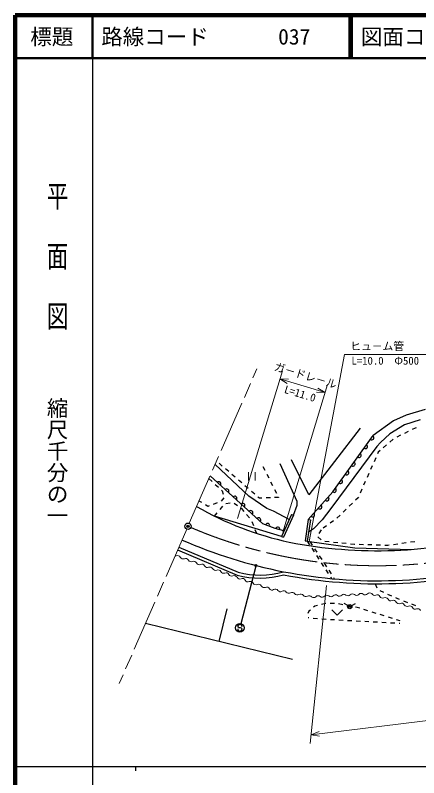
# Model space of a CAD drawing. Units: millimetres, scale not verified. Extents: x 40000 to 680000, y 20000 to 380000.
# Drawn here: x 40000 to 133844, y 202409 to 380000 of the extents above; entities that cross this region are included whole.
import ezdxf
from ezdxf.enums import TextEntityAlignment as Align

# ---------------------------------------------------------------- set-up
doc = ezdxf.new("R2010")
doc.units = ezdxf.units.MM
doc.header["$LTSCALE"] = 1000
doc.header["$PDMODE"] = 32
doc.header["$PDSIZE"] = 500
doc.linetypes.add('CHAIN', pattern=[18.5, 12, -1.5, 3.5, -1.5])
for name, color, linetype, lineweight in [('M-BGD-RSTR', 7, 'Continuous', 25), ('M-BMK', 2, 'CHAIN', 13), ('M-BMK-SRVR', 3, 'Continuous', 25), ('M-STR-HTXT', 7, 'Continuous', 13), ('M-STR-STRC', 7, 'Continuous', 25), ('M-TTL', 2, 'Continuous', 140), ('M-TTL-BAND', 7, 'Continuous', 25), ('M-TTL-LINE', 7, 'Continuous', 50)]:
    doc.layers.add(name, color=color, linetype=linetype, lineweight=lineweight)
doc.layers.add('M-OTRS', color=6, linetype='Continuous')
doc.layers.add('M-TTL-TXT', color=7, linetype='Continuous')
doc.styles.add('@ＭＳ ゴシック', font='')
doc.styles.add('ＭＳ ゴシック', font='')
doc.styles.get('@ＭＳ ゴシック').set_extended_font_data('@MS Gothic')
doc.styles.get('ＭＳ ゴシック').set_extended_font_data('MS Gothic')

msp = doc.modelspace()

# ---------------------------------------------------------------- linework, layer by layer
at = {"layer": 'M-BGD-RSTR'}
for p, q in [((135361, 288159), (130938, 286860)), ((130938, 286860), (127939, 285535)), ((127939, 285535), (123240, 282086)), ((130529, 284585), (127136, 282522)), ((134166, 285774), (130529, 284585)), ((120235, 283842), (108252, 268287)), ((127136, 282522), (124933, 280529)), ((131418, 283059), (130522, 282615)), ((132989, 283836), (132314, 283502)), ((133232, 283878), (132989, 283836)), ((113893, 268965), (123240, 282086)), ((127870, 281229), (127115, 280573)), ((129626, 282171), (128729, 281727)), ((124094, 279549), (113428, 265106)), ((124933, 280529), (124094, 279549)), ((126360, 279918), (125605, 279262)), ((124431, 278243), (124251, 277835)), ((124850, 278606), (124431, 278243)), ((94309, 268030), (86474, 275388)), ((88145, 275011), (87391, 275668)), ((105588, 266716), (101610, 275549)), ((108252, 268287), (104277, 276468)), ((123847, 276920), (123443, 276006)), ((89654, 273698), (88900, 274355)), ((97591, 274931), (98043, 274039)), ((123039, 275091), (122635, 274176)), ((85032, 272086), (85766, 271407)), ((97595, 261569), (85302, 272703)), ((91162, 272385), (90408, 273041)), ((92671, 271072), (91916, 271728)), ((98495, 273147), (98946, 272254)), ((122232, 273261), (121828, 272346)), ((86501, 270728), (87235, 270050)), ((94179, 269758), (93425, 270415)), ((99398, 271362), (99850, 270470)), ((121424, 271431), (121020, 270517)), ((87969, 269371), (88095, 269254)), ((88095, 269254), (88385, 268478)), ((95687, 268445), (94933, 269102)), ((100301, 269578), (100753, 268686)), ((108145, 262567), (113893, 268965)), ((120616, 269602), (120212, 268687)), ((83358, 266481), (82744, 266847)), ((86973, 266421), (86036, 266070)), ((88538, 267580), (87860, 266845)), ((88995, 266290), (89980, 266465)), ((90906, 266394), (91709, 265798)), ((98544, 265146), (94309, 268030)), ((96780, 267494), (96442, 267788)), ((97331, 267522), (96780, 267494)), ((99328, 267622), (98329, 267572)), ((101242, 267719), (100327, 267673)), ((101205, 267793), (101242, 267719)), ((105552, 265876), (105588, 266716)), ((119745, 267628), (119138, 267044)), ((119809, 267772), (119745, 267628)), ((84818, 265613), (84217, 265970)), ((85100, 265718), (84818, 265613)), ((87643, 264863), (88292, 265624)), ((92511, 265201), (92589, 265143)), ((92589, 265143), (93172, 264453)), ((100077, 264526), (98544, 265146)), ((104689, 263550), (105552, 265876)), ((113428, 265106), (111364, 262449)), ((116976, 264964), (116255, 264271)), ((118417, 266351), (117696, 265658)), ((86345, 263341), (86994, 264102)), ((101908, 258620), (86345, 263341)), ((93817, 263689), (94462, 262924)), ((103700, 262577), (100077, 264526)), ((104234, 263756), (101908, 258620)), ((104689, 263550), (102364, 258413)), ((104234, 263756), (104689, 263550)), ((115534, 263578), (114813, 262885)), ((95009, 262102), (95383, 261174)), ((100478, 260437), (97595, 261569)), ((108145, 262567), (107398, 257596)), ((108640, 262493), (107892, 257521)), ((108145, 262567), (108640, 262493)), ((111364, 262449), (109400, 260346)), ((112405, 261098), (111598, 260507)), ((114018, 262281), (113211, 261689)), ((95757, 260247), (96122, 259340)), ((102497, 259921), (100478, 260437)), ((109400, 260346), (108204, 259592)), ((111139, 260170), (110613, 259320)), ((101908, 258620), (102364, 258413)), ((107398, 257596), (107892, 257521)), ((107892, 257521), (118981, 255973)), ((107892, 257521), (108436, 256682)), ((110377, 258511), (111119, 257841)), ((78053, 256108), (91838, 250262)), ((108548, 257430), (109092, 256591)), ((108981, 255843), (109525, 255004)), ((109636, 255752), (110180, 254913)), ((112010, 257506), (113005, 257408)), ((114000, 257309), (114995, 257211)), ((115991, 257112), (116986, 257014)), ((117981, 256915), (118908, 256823)), ((118908, 256823), (118976, 256821)), ((118981, 255973), (132140, 255581)), ((119976, 256790), (120975, 256759)), ((121975, 256728), (122974, 256697)), ((123974, 256666), (124973, 256635)), ((125973, 256604), (126630, 256584)), ((126630, 256584), (126969, 256631)), ((127960, 256769), (128950, 256907)), ((129941, 257045), (130931, 257182)), ((131922, 257320), (132912, 257458)), ((77773, 255466), (91609, 249598)), ((110069, 254165), (110613, 253326)), ((110724, 254074), (111268, 253235)), ((111157, 252487), (111701, 251648)), ((111812, 252396), (112356, 251557)), ((112245, 250809), (112789, 249970)), ((112900, 250718), (113444, 249878)), ((113333, 249131), (113556, 248787)), ((113988, 249039), (114189, 248729)), ((123712, 247587), (124093, 246663)), ((124762, 246017), (125674, 245606)), ((126586, 245195), (127497, 244784)), ((128409, 244373), (128774, 244209)), ((128774, 244209), (129332, 243990)), ((130264, 243626), (131195, 243261)), ((87389, 234130), (89277, 241789)), ((109712, 242392), (109399, 242126)), ((110285, 242526), (109712, 242392)), ((112233, 242981), (111259, 242753)), ((114227, 243004), (113227, 243020)), ((116199, 242702), (115217, 242890)), ((117380, 242504), (116514, 243004)), ((118163, 242327), (117181, 242515)), ((117313, 242254), (118313, 242254)), ((118246, 242504), (119112, 243004)), ((119500, 242071), (119145, 242139)), ((120110, 241882), (119500, 242071)), ((122021, 241291), (121066, 241587)), ((132126, 242896), (133057, 242531)), ((108288, 241181), (108035, 240702)), ((108637, 241478), (108288, 241181)), ((123931, 240699), (122976, 240995)), ((125842, 240108), (124887, 240404)), ((127753, 239516), (126797, 239812)), ((104485, 229916), (70294, 238343)), ((108110, 239722), (108306, 239699)), ((109299, 239580), (110291, 239462)), ((111289, 239394), (112287, 239340)), ((113286, 239285), (114284, 239231)), ((115283, 239176), (116281, 239122)), ((117280, 239068), (118278, 239013)), ((119277, 238959), (120275, 238904)), ((121274, 238850), (122273, 238795)), ((123271, 238741), (124270, 238687)), ((125268, 238632), (126267, 238578)), ((127265, 238523), (128264, 238469)), ((129502, 238975), (128708, 239221)), ((129262, 238414), (129431, 238405))]:
    msp.add_line(p, q, dxfattribs=at)
at = {"layer": 'M-BGD-RSTR', "lineweight": 13}
for p, q in [((94273, 273608), (94273, 271608)), ((95773, 273608), (95773, 271608)), ((113618, 241552), (114868, 240302)), ((116118, 241552), (114868, 240302))]:
    msp.add_line(p, q, dxfattribs=at)
at = {"layer": 'M-BGD-RSTR'}
msp.add_circle((117813, 242254), 500, dxfattribs=at)
for centre, radius, start, end in [((122887, 281590), 500, 234.53465, 54.53465), ((121436, 279553), 500, 234.53465, 54.53465), ((119985, 277517), 500, 234.53465, 54.53465), ((118535, 275481), 500, 234.53465, 54.53465), ((117084, 273445), 500, 234.53465, 54.53465), ((115634, 271409), 500, 234.53465, 54.53465), ((87353, 270845), 500, 317.83208, 137.83208), ((89206, 269167), 500, 317.83208, 137.83208), ((114183, 269373), 500, 234.53465, 54.53465), ((91059, 267489), 500, 317.83208, 137.83208), ((112489, 267403), 500, 228.06229, 48.06229), ((119544, 330520), 74934, 240.09395, 257.80788), ((92912, 265810), 500, 317.83208, 137.83208), ((94765, 264132), 500, 317.83208, 137.83208), ((110818, 265543), 500, 228.06229, 48.06229), ((96617, 262454), 500, 317.83208, 137.83208), ((109148, 263683), 500, 228.06229, 48.06229), ((98695, 261137), 500, 338.57471, 158.57471), ((101044, 260293), 500, 345.65862, 165.65862), ((124211, 361786), 113500, 246.40546, 258.90629), ((124211, 361786), 106500, 258.90629, 285.36358), ((124211, 361786), 113500, 258.90629, 285.35915), ((96848, 269005), 19402, 255.03524, 286.54151), ((124211, 361786), 114200, 258.99198, 285.35873), ((96848, 269005), 20102, 254.89418, 286.0475)]:
    msp.add_arc(centre, radius, start, end, dxfattribs=at)
at = {"layer": 'M-BGD-RSTR', "lineweight": 18}
for centre, start, end in [((77143, 254760), 270.38735, 294.0966), ((77735, 253436), 26.89096, 114.0966), ((79028, 254092), 206.89096, 294.0966), ((79620, 252768), 26.89096, 114.0966), ((80913, 253424), 206.89096, 294.0966), ((81505, 252101), 26.89096, 114.0966), ((82798, 252756), 206.89096, 294.0966), ((83390, 251433), 26.89096, 114.0966), ((84684, 252089), 206.89096, 294.0966), ((85276, 250765), 26.89096, 114.0966), ((86569, 251421), 206.89096, 294.0966), ((87161, 250097), 26.89096, 114.0966), ((88454, 250753), 206.89096, 294.0966), ((89046, 249429), 26.89096, 114.0966), ((90339, 250085), 206.89096, 294.0966), ((90931, 248761), 26.89096, 114.0966), ((92225, 249417), 206.89096, 294.0966), ((92817, 248094), 26.89096, 114.0966), ((94110, 248749), 206.89096, 294.0966), ((94702, 247426), 26.89096, 114.0966), ((95995, 248082), 206.89096, 294.0966), ((96587, 246758), 26.89096, 114.0966), ((97880, 247414), 206.89096, 294.0966), ((98472, 246090), 26.89096, 114.0966), ((99709, 246839), 215.48144, 302.68707), ((100492, 245619), 35.48144, 122.68707), ((101673, 246460), 215.48144, 302.68707), ((102456, 245240), 35.48144, 122.68707), ((103637, 246081), 215.48144, 302.68707), ((104420, 244861), 35.48144, 122.68707), ((105601, 245703), 215.48144, 302.68707), ((106384, 244482), 35.48144, 122.68707), ((116455, 244407), 49.50718, 136.71282), ((118452, 244516), 49.50718, 136.71282), ((119394, 245618), 229.50718, 316.71282), ((120449, 244624), 49.50718, 136.71282), ((121391, 245727), 229.50718, 316.71282), ((122446, 244733), 49.50718, 136.71282), ((123560, 245619), 207.50815, 294.71378), ((107564, 245324), 215.48144, 302.68707), ((108347, 244104), 35.48144, 122.68707), ((109409, 245076), 229.50718, 316.71282), ((110464, 244082), 49.50718, 136.71282), ((111406, 245184), 229.50718, 316.71282), ((112461, 244190), 49.50718, 136.71282), ((113403, 245293), 229.50718, 316.71282), ((114458, 244299), 49.50718, 136.71282), ((115400, 245401), 229.50718, 316.71282), ((117397, 245510), 229.50718, 316.71282), ((124166, 244302), 27.50815, 114.71378), ((125453, 244971), 207.50815, 294.71378), ((126059, 243654), 27.50815, 114.71378), ((127345, 244324), 207.50815, 294.71378), ((127951, 243007), 27.50815, 114.71378), ((129237, 243676), 207.50815, 294.71378), ((129843, 242359), 27.50815, 114.71378), ((131129, 243029), 207.50815, 294.71378), ((131736, 241712), 27.50815, 114.71378), ((133022, 242381), 207.50815, 294.71378), ((133628, 241064), 27.50815, 114.71378)]:
    msp.add_arc(centre, 725, start, end, dxfattribs=at)
at = {"layer": 'M-BMK'}
for p, q in [((80482, 261669), (96192, 297638)), ((79882, 260295), (64172, 224326))]:
    msp.add_line(p, q, dxfattribs=at)
msp.add_arc((124211, 361786), 110000, 246.79612, 285.36132, dxfattribs=at)
at = {"layer": 'M-BMK-SRVR'}
msp.add_circle((80182, 260982), 750, dxfattribs=at)
msp.add_point((80182, 260982), dxfattribs=at)
msp.add_point((80182, 260982), dxfattribs=at)
at = {"layer": 'M-OTRS'}
msp.add_point((80182, 260982), dxfattribs=at)
at = {"layer": 'M-STR-HTXT'}
for p, q in [((116555, 300955), (108333, 257460)), ((116555, 300955), (135555, 300955)), ((91672, 262770), (102124, 297220)), ((101543, 295306), (112070, 292112)), ((103542, 295240), (101543, 295306)), ((101543, 295306), (103242, 294250)), ((102198, 259577), (112650, 294026)), ((112070, 292112), (110371, 293168)), ((110071, 292178), (112070, 292112)), ((112400, 247193), (108609, 210419)), ((174555, 220484), (108814, 212409)), ((110669, 213158), (108814, 212409)), ((108814, 212409), (110795, 212130))]:
    msp.add_line(p, q, dxfattribs=at)
at = {"layer": 'M-STR-STRC'}
for p, q in [((95934, 251710), (92488, 238295)), ((91844, 237467), (91745, 237585)), ((92089, 237328), (91844, 237467)), ((92390, 237326), (92089, 237328)), ((92635, 237214), (92390, 237326)), ((92741, 237078), (92635, 237214))]:
    msp.add_line(p, q, dxfattribs=at)
for centre, radius in [((95971, 251855), 150), ((95971, 251855), 120), ((95971, 251855), 90), ((95971, 251855), 60), ((95971, 251855), 30), ((92239, 237327), 1000)]:
    msp.add_circle(centre, radius, dxfattribs=at)
for centre, start, end in [((92245, 237581), 359.55488, 179.55488), ((92241, 237081), 179.55488, 359.55488)]:
    msp.add_arc(centre, 500, start, end, dxfattribs=at)
msp.add_point((95971, 251855), dxfattribs=at)
at = {"layer": 'M-TTL'}
for p, q in [((40000, 380000), (40000, 20000)), ((680000, 380000), (40000, 380000))]:
    msp.add_line(p, q, dxfattribs=at)
at = {"layer": 'M-TTL-BAND'}
for p, q in [((58000, 370000), (58000, 20000)), ((40000, 205000), (579000, 205000)), ((68000, 205000), (68000, 204000))]:
    msp.add_line(p, q, dxfattribs=at)
at = {"layer": 'M-TTL-LINE'}
for p, q in [((58000, 380000), (58000, 370000)), ((117750, 380000), (117750, 370000)), ((118250, 380000), (118250, 370000)), ((40000, 370000), (680000, 370000))]:
    msp.add_line(p, q, dxfattribs=at)

# ---------------------------------------------------------------- texts
at = {"layer": 'M-STR-HTXT', "style": 'ＭＳ ゴシック'}
msp.add_text('ヒュ－ム管', height=1833, dxfattribs=at).set_placement((117930, 301455), align=Align.BOTTOM_LEFT)
msp.add_text('L=10.0\u3000Φ500', height=1833, dxfattribs=at).set_placement((126055, 300455), align=Align.TOP_CENTER)
msp.add_text('ガ－ドレ－ル', height=1833, rotation=343.122, dxfattribs=at).set_placement((107097, 294666), align=Align.BOTTOM_CENTER)
at = {"layer": 'M-STR-HTXT', "style": '@ＭＳ ゴシック'}
msp.add_text('L=11.0', height=1833, rotation=343.122, dxfattribs=at).set_placement((106516, 292752), align=Align.TOP_CENTER)
at = {"layer": 'M-TTL-BAND', "style": '@ＭＳ ゴシック', "width": 1.4}
msp.add_text('平  面  図', height=3666, rotation=270, dxfattribs=at).set_placement((49777, 306475), align=Align.MIDDLE_RIGHT)
at = {"layer": 'M-TTL-BAND', "style": '@ＭＳ ゴシック'}
msp.add_text('縮尺千分の一', height=3666, rotation=270, dxfattribs=at).set_placement((49777, 261030), align=Align.MIDDLE_RIGHT)
at = {"layer": 'M-TTL-TXT', "style": 'ＭＳ ゴシック'}
msp.add_text('標題', height=3666, dxfattribs=at).set_placement((48500, 375000), align=Align.MIDDLE_CENTER)
for s, p in [('路線コード', (60000, 375000)), ('037', (101142, 375000)), ('図面コード', (120380, 375000))]:
    msp.add_text(s, height=3666, dxfattribs=at).set_placement(p, align=Align.MIDDLE_LEFT)

doc.saveas('drawing.dxf')
